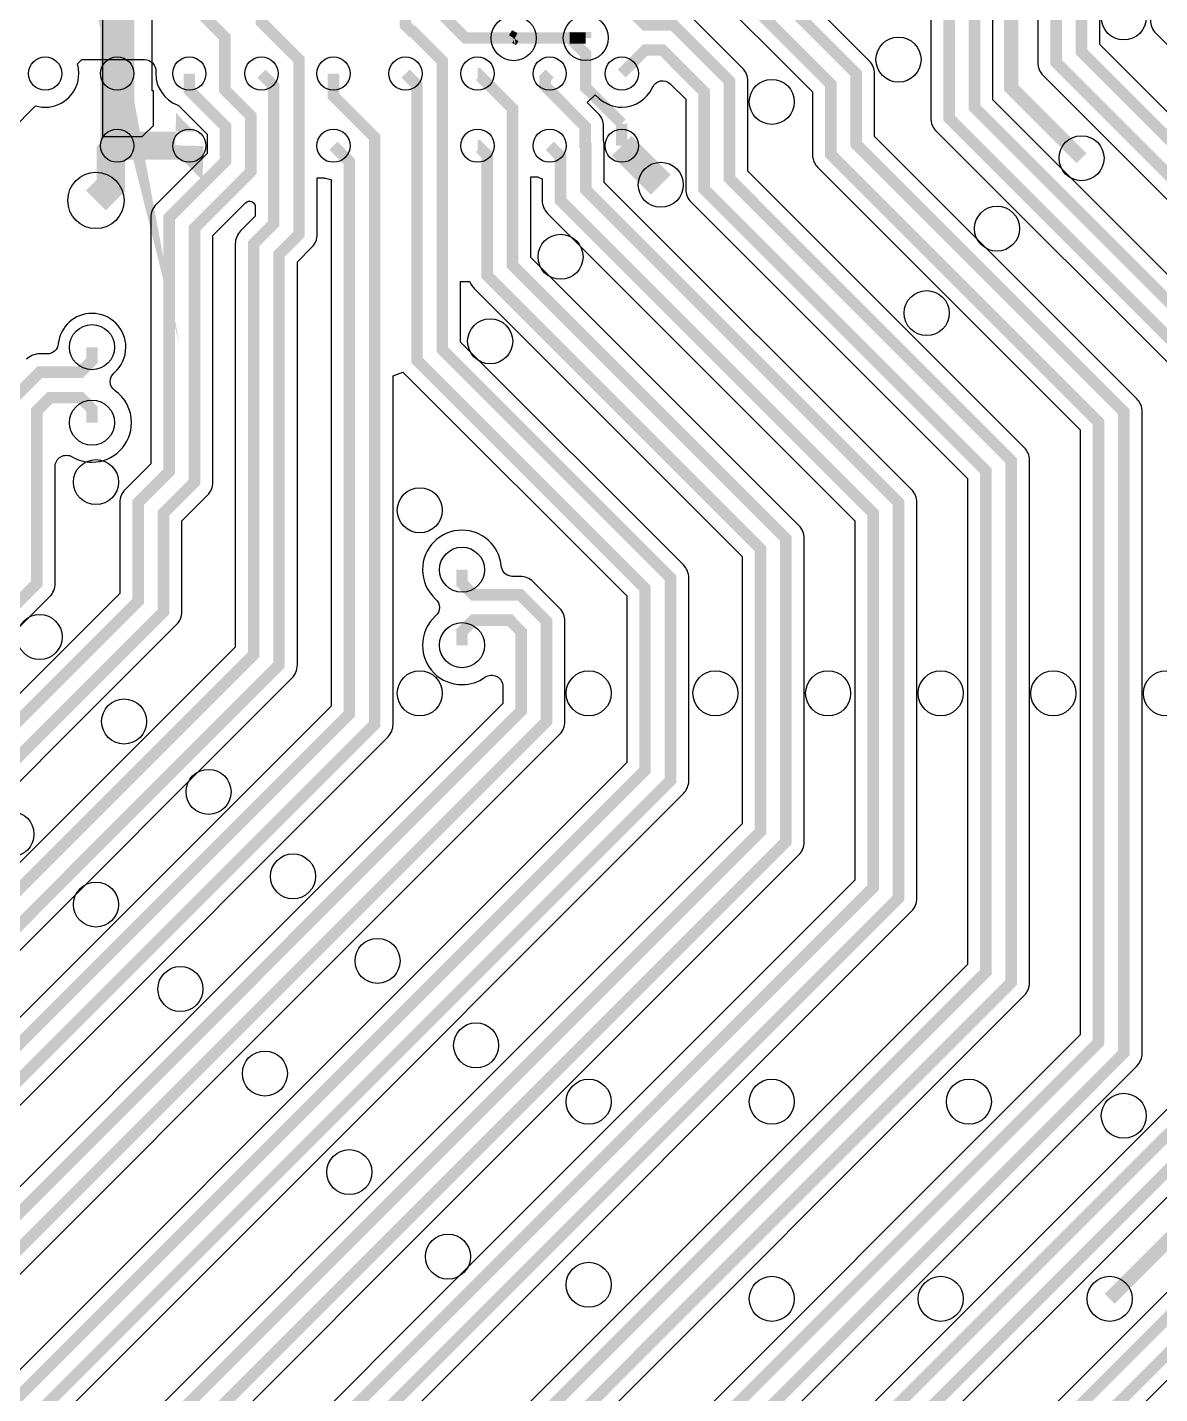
# Model space of a CAD drawing. Extents: x 208 to 378, y -7 to 113.
# Drawn here: x 254.14 to 264.36, y 47.4 to 59.73 of the extents above; entities that cross this region are included whole.
import ezdxf

# ---------------------------------------------------------------- set-up
doc = ezdxf.new("R2010")
doc.units = 0
for name, color, linetype in [('ET_TOP', 80, 'CONTINUOUS'), ('PIN_TOP', 141, 'CONTINUOUS'), ('VC_TOP', 43, 'CONTINUOUS')]:
    doc.layers.add(name, color=color, linetype=linetype)

msp = doc.modelspace()

# ---------------------------------------------------------------- linework, layer by layer
at = {"layer": 'ET_TOP'}
for points, const_width in [([(254.631952, 60.923932), (254.632206, 60.922916), (254.630174, 60.933838)], 0.254), ([(263.017, 40.859964), (263.017, 41.529), (263.271, 41.783), (263.271, 43.688), (262.382, 44.577), (262.382, 46.043342), (265.8364, 49.497742), (265.8364, 56.9976), (263.4234, 59.4106), (263.4234, 60.992258), (262.194548, 62.221364), (258.964684, 62.221364), (258.955032, 62.231016), (258.533646, 62.231016), (258.204716, 62.5602), (258.204462, 62.559946)], 0.10414), ([(264.287, 40.859964), (264.287, 41.529), (263.7663, 42.0497), (263.60374, 42.0497), (263.4996, 42.15384), (263.4996, 43.782742), (262.6106, 44.671742), (262.6106, 45.9486), (266.065, 49.403), (266.065, 57.092342), (263.652, 59.505342), (263.652, 61.087), (262.289036, 62.449964), (258.964684, 62.449964), (258.854702, 62.5602), (258.854702, 62.559946)], 0.10414), ([(260.477, 40.859964), (260.477, 41.529), (260.858, 41.91), (260.858, 46.170342), (264.8204, 50.132742), (264.8204, 56.547258), (262.4582, 58.909458), (262.4582, 60.433458), (261.423658, 61.468), (260.477, 61.468), (260.223, 61.214), (259.188712, 61.214), (258.807458, 61.595), (258.519676, 61.595), (258.204716, 61.90996), (258.204462, 61.90996)], 0.10414), ([(261.747, 40.859964), (261.747, 41.91), (261.62, 42.037), (261.19074, 42.037), (261.0866, 42.14114), (261.0866, 46.0756), (265.049, 50.038), (265.049, 56.642), (262.6868, 59.0042), (262.6868, 60.5282), (261.5184, 61.6966), (260.382258, 61.6966), (260.128258, 61.4426), (259.322062, 61.4426), (258.854702, 61.90996)], 0.10414), ([(262.128, 61.722), (263.017, 60.833), (263.017, 59.182), (263.652, 58.547)], 0.127), ([(257.048, 40.859964), (257.048, 42.602658), (257.396742, 42.9514), (258.2164, 42.9514), (259.9436, 44.6786), (259.9436, 46.387258), (264.033, 50.476658), (264.033, 56.261), (261.62, 58.674), (261.62, 59.309), (260.3754, 60.5536), (258.986782, 60.5536), (258.885182, 60.452), (258.69646, 60.452), (258.204716, 59.960002), (258.204462, 59.960002)], 0.10414), ([(255.778, 40.859964), (255.778, 42.05986), (255.88214, 42.164), (256.71526, 42.164), (256.8194, 42.26814), (256.8194, 42.6974), (257.302, 43.18), (258.121658, 43.18), (259.715, 44.773342), (259.715, 46.482), (263.8044, 50.5714), (263.8044, 56.166258), (261.3914, 58.579258), (261.3914, 59.214258), (260.280658, 60.325), (259.081524, 60.325), (258.854702, 60.098178), (258.854702, 59.960002)], 0.10414), ([(258.540504, 59.630564), (258.094988, 59.630564), (257.881374, 59.844432), (257.881374, 60.283344), (257.87731, 60.287408)], 0.1016), ([(225.552, 40.859964), (225.552, 42.545), (228.6, 45.593), (234.823, 45.593), (238.7854, 49.5554), (250.4694, 49.5554), (255.3716, 54.4576), (255.3716, 55.3466), (255.651, 55.626), (255.651, 57.917334), (256.159, 58.42508), (256.159, 58.928), (255.924304, 59.162696), (255.924304, 59.640216), (255.604518, 59.960002)], 0.10414), ([(230.251, 40.859964), (230.251, 42.221658), (232.123742, 44.0944), (235.171742, 44.0944), (239.515142, 48.4378), (250.8758, 48.4378), (256.413, 53.975), (256.413, 57.680098), (256.59334, 57.860438), (256.59334, 59.436254), (256.254504, 59.77509), (256.254504, 59.960002)], 0.10414), ([(241.3, 40.859964), (241.3, 43.053), (243.3574, 45.1104), (252.1204, 45.1104), (259.9436, 52.9336), (259.9436, 54.7624), (257.8862, 56.8198), (257.8862, 59.424062), (257.619246, 59.691016), (257.610102, 59.691016), (257.554476, 59.746642), (257.554476, 59.960002)], 0.10414), ([(254.954532, 59.960002), (254.954532, 59.310016)], 0.3048), ([(258.530344, 59.629548), (258.533392, 59.634374), (258.540504, 59.630564)], 0.1016), ([(258.530344, 59.629548), (258.540504, 59.630564)], 0.1016), ([(258.540504, 59.630564), (259.035804, 59.630564)], 0.1016), ([(259.035804, 59.630564), (259.04063, 59.63539), (259.180584, 59.63539), (259.180584, 59.631326)], 0.1016), ([(259.180584, 59.631326), (259.035804, 59.630564)], 0.1016), ([(259.035804, 59.630564), (259.180076, 59.486546), (259.180076, 59.183778), (259.504688, 58.85942)], 0.1016), ([(254.954532, 59.310016), (254.954532, 58.66003)], 0.3048), ([(255.604518, 59.310016), (255.604518, 59.15914), (255.9304, 58.833258), (255.9304, 58.519822), (255.4224, 58.012076), (255.4224, 55.720742), (255.143, 55.441342), (255.143, 54.552342), (250.374658, 49.784), (238.690658, 49.784), (234.728258, 45.8216), (228.505258, 45.8216), (225.3234, 42.639742), (225.3234, 42.15384), (225.21926, 42.0497), (224.8027, 42.0497), (224.282, 41.529), (224.282, 40.859964)], 0.10414), ([(256.254504, 59.310016), (256.36474, 59.200034), (256.36474, 57.95518), (256.1844, 57.77484), (256.1844, 54.069742), (250.781058, 48.6664), (239.4204, 48.6664), (235.077, 44.323), (232.029, 44.323), (229.7557, 42.0497), (229.218998, 42.0497), (228.981, 41.811702), (228.981, 40.859964)], 0.10414), ([(232.791, 40.859964), (232.791, 42.272458), (233.469942, 42.9514), (235.806742, 42.9514), (240.175542, 47.3202), (251.1552, 47.3202), (257.2766, 53.4416), (257.2766, 58.73496), (256.90449, 59.106816), (256.90449, 59.310016)], 0.10414), ([(240.03, 40.859964), (240.03, 41.926002), (240.267998, 42.164), (240.7666, 42.164), (241.0714, 42.4688), (241.0714, 43.147742), (243.262658, 45.339), (252.025658, 45.339), (259.715, 53.028342), (259.715, 54.667658), (257.6576, 56.725058), (257.6576, 59.207146), (257.554476, 59.310016)], 0.10414), ([(245.999, 40.859964), (245.999, 43.18), (246.8372, 44.0182), (252.621542, 44.0182), (260.985, 52.381658), (260.985, 55.118), (258.519676, 57.583324), (258.519676, 58.995056), (258.204716, 59.310016), (258.204462, 59.310016)], 0.10414), ([(248.539, 40.859964), (248.539, 42.79646), (248.64314, 42.9006), (253.027942, 42.9006), (262.001, 51.873658), (262.001, 55.441342), (259.1816, 58.260742), (259.1816, 58.656474), (259.174742, 58.663078), (259.174742, 58.834528), (258.8133, 59.196224), (258.8133, 59.268868), (258.854702, 59.310016)], 0.10414), ([(254.954532, 58.66003), (255.594612, 58.66003), (255.604264, 58.650124), (255.604518, 58.66003)], 0.254), ([(259.504688, 58.85942), (259.504688, 58.66003)], 0.1016), ([(254.954532, 58.66003), (254.895858, 58.601356), (254.895858, 58.299858), (254.762, 58.166)], 0.254), ([(259.856732, 58.307732), (259.504688, 58.66003)], 0.254), ([(231.521, 40.859964), (231.521, 41.91), (231.775, 42.164), (232.3592, 42.164), (233.3752, 43.18), (235.712, 43.18), (240.0808, 47.5488), (251.060458, 47.5488), (257.048, 53.536342), (257.048, 58.516774), (256.90449, 58.66003)], 0.10414), ([(258.204462, 58.66003), (258.204716, 58.66003), (258.291076, 58.57367), (258.291076, 57.488836), (260.7564, 55.023258), (260.7564, 52.4764), (252.5268, 44.2468), (246.742458, 44.2468), (245.7704, 43.274742), (245.7704, 42.4434), (245.491, 42.164), (244.983, 42.164), (244.729, 41.91), (244.729, 40.859964)], 0.10414), ([(258.854702, 58.66003), (258.953, 58.561732), (258.953, 58.166), (261.7724, 55.3466), (261.7724, 51.9684), (252.9332, 43.1292), (248.548398, 43.1292), (248.3104, 42.891202), (248.3104, 42.29354), (248.18086, 42.164), (247.523, 42.164), (247.269, 41.91), (247.269, 40.859964)], 0.10414), ([(221.742, 40.859964), (221.742, 41.529), (221.8944, 41.6814), (221.8944, 43.0784), (225.9076, 47.0916), (234.41787, 47.0916), (238.22787, 50.9016), (250.095258, 50.9016), (254, 54.806342), (254, 56.3626), (254.254, 56.6166), (254.6223, 56.6166), (254.72644, 56.72074), (254.72644, 56.84266)], 0.10414), ([(223.012, 40.859964), (223.012, 41.91), (222.758, 42.164), (222.504, 42.164), (222.123, 42.545), (222.123, 42.983658), (226.002342, 46.863), (234.512358, 46.863), (238.322358, 50.673), (250.19, 50.673), (254.2286, 54.7116), (254.2286, 56.267858), (254.348742, 56.388), (254.6223, 56.388), (254.72644, 56.28386), (254.72644, 56.16194)], 0.10414), ([(238.76, 40.859964), (238.76, 41.529), (238.506, 41.783), (238.506, 42.729658), (241.978942, 46.2026), (251.5616, 46.2026), (258.826, 53.467), (258.826, 54.372002), (258.588002, 54.61), (258.16814, 54.61), (258.064, 54.71414), (258.064, 54.83606)], 0.10414), ([(258.064, 54.15534), (258.064, 54.27726), (258.16814, 54.3814), (258.49326, 54.3814), (258.5974, 54.27726), (258.5974, 53.561742), (251.466858, 46.4312), (241.8842, 46.4312), (238.2774, 42.8244), (238.2774, 42.3164), (238.125, 42.164), (237.727998, 42.164), (237.49, 41.926002), (237.49, 40.859964)], 0.10414), ([(263.906, 48.26), (265.43, 49.784), (265.43, 53.721)], 0.127)]:
    msp.add_lwpolyline(points, dxfattribs=dict(at, const_width=const_width))
for points, format in [([(262.776208, 45.88002), (266.182094, 49.285906, 0.198958), (266.230608, 49.403), (266.230608, 57.092342, 0.198958), (266.182094, 57.209436), (263.817608, 59.573922), (263.817608, 61.087, 0.198958), (263.769094, 61.204094), (262.40613, 62.567058, 0.198958), (262.289036, 62.615572), (260.902958, 62.615572, -0.667101), (260.83133, 62.7888), (260.894322, 62.851792), (262.853678, 62.851792), (264.273792, 61.431678), (264.273792, 59.7916, 0.198958), (264.322306, 59.674506), (266.686792, 57.31002), (266.686792, 48.9966, 0.198958), (266.735306, 48.879506), (269.861792, 45.75302)], "xyb"), ([(265.166094, 56.759094), (262.852408, 59.07278), (262.852408, 60.5282, 0.198958), (262.803894, 60.645294), (261.635494, 61.813694, 0.198958), (261.5184, 61.862208), (260.382258, 61.862208, 0.198958), (260.265164, 61.813694), (260.059678, 61.608208), (259.390642, 61.608208), (259.151882, 61.846714), (259.15493, 61.871606, 0.031776), (259.15747, 61.90996, 0.027532), (259.155692, 61.943234, -0.446065), (259.25653, 62.055756), (262.125968, 62.055756), (263.257792, 60.923678), (263.257792, 59.4106, 0.198958), (263.306306, 59.293506), (265.670792, 56.92902)], "xyb"), ([(260.109208, 46.318678), (264.150094, 50.359564, 0.198958), (264.198608, 50.476658), (264.198608, 56.261, 0.198958), (264.150094, 56.378094), (261.785608, 58.74258), (261.785608, 59.309, 0.198958), (261.737094, 59.426094), (261.16788, 59.995308, -0.599111), (261.219696, 60.166758, 0.147933), (261.34949, 60.236354), (261.708646, 60.59551, 0.107815), (261.76732, 60.686696, -0.546812), (261.934452, 60.723272), (262.292592, 60.364878), (262.292592, 58.909458, 0.198958), (262.341106, 58.792364), (264.654792, 56.478678), (264.654792, 50.201322), (260.740906, 46.287436, 0.198958)], "xyb"), ([(258.864608, 46.725078), (263.134094, 50.994564, 0.198958), (263.182608, 51.111658), (263.182608, 55.822342, 0.198958), (263.134094, 55.939436), (260.642608, 58.430922), (260.642608, 59.241436, 0.198958), (260.594094, 59.35853), (260.087364, 59.86526, 0.198913), (259.97027, 59.91352), (259.969, 59.91352, 0.026912), (259.95122, 59.912758), (259.948426, 59.912504), (259.807964, 59.912504), (259.807456, 59.962796, 0.05896), (259.798566, 60.033408, -0.487633), (259.897118, 60.159392), (260.212078, 60.159392), (261.225792, 59.145678), (261.225792, 58.579258, 0.198958), (261.274306, 58.462164), (263.638792, 56.097678), (263.638792, 50.63998), (259.597906, 46.599094, 0.198958)], "xyb"), ([(259.504688, 59.960002, 0.1016, 0.1016, 0), (259.716524, 59.748166, 0.1016, 0.1016, 0), (259.969, 59.748166, 0.10414, 0.10414, 0), (259.97027, 59.748166, 0.10414, 0.10414, 0), (260.477, 59.241436, 0.10414, 0.10414, 0), (260.477, 58.362342, 0.10414, 0.10414, 0), (263.017, 55.822342, 0.10414, 0.10414, 0), (263.017, 51.111658, 0.10414, 0.10414, 0), (258.699, 46.793658, 0.10414, 0.10414, 0), (258.699, 44.958, 0.10414, 0.10414, 0), (257.937, 44.196, 0.10414, 0.10414, 0), (256.101342, 44.196, 0.10414, 0.10414, 0), (254.2286, 42.323258, 0.10414, 0.10414, 0), (254.2286, 41.8084, 0.10414, 0.10414, 0), (254.508, 41.529, 0.10414, 0.10414, 0), (254.508, 40.859964, 0.10414, 0.10414, 0)], "xyseb"), ([(259.504688, 59.310016, 0.1016, 0.1016, 0), (259.716524, 59.522106, 0.1016, 0.1016, 0), (259.872988, 59.522106, 0.1016, 0.1016, 0), (259.969, 59.426094, 0.10414, 0.10414, 0), (260.2484, 59.146694, 0.10414, 0.10414, 0), (260.2484, 58.2676, 0.10414, 0.10414, 0), (262.7884, 55.7276, 0.10414, 0.10414, 0), (262.7884, 51.2064, 0.10414, 0.10414, 0), (258.4704, 46.8884, 0.10414, 0.10414, 0), (258.4704, 45.052742, 0.10414, 0.10414, 0), (257.842258, 44.4246, 0.10414, 0.10414, 0), (256.0066, 44.4246, 0.10414, 0.10414, 0), (254, 42.418, 0.10414, 0.10414, 0), (254, 42.2656, 0.10414, 0.10414, 0), (253.7841, 42.0497, 0.10414, 0.10414, 0), (253.475998, 42.0497, 0.10414, 0.10414, 0), (253.238, 41.811702, 0.10414, 0.10414, 0), (253.238, 40.859964, 0.10414, 0.10414, 0)], "xyseb"), ([(254, 58.801), (254.217678, 59.018678), (254.244348, 59.013344, 0.05009), (254.304546, 59.007248, 0.414214), (254.607314, 59.310016, 0.05009), (254.601218, 59.370214), (254.595884, 59.396884), (254.635, 59.436), (255.200912, 59.436, -0.431844), (255.302258, 59.328304, 0.015109), (255.30175, 59.310016, 0.310527), (255.49606, 59.027314), (255.50622, 59.023504), (255.764792, 58.764678), (255.764792, 58.588402), (255.305306, 58.12917, 0.198958), (255.256792, 58.012076), (255.256792, 55.789322), (255.025906, 55.558436, 0.198958), (254.977392, 55.441342), (254.977392, 54.620922), (250.306078, 49.949608)], "xyb"), ([(253.145036, 42.783506), (262.118094, 51.756564, 0.198958), (262.166608, 51.873658), (262.166608, 55.441342, 0.198958), (262.118094, 55.558436), (259.347208, 58.329322), (259.347208, 58.656474, 0.063283), (259.341874, 58.697876), (259.340096, 58.703972), (259.340096, 58.834528, 0.198913), (259.291836, 58.951622), (259.194046, 59.049158), (259.264404, 59.119516), (259.300218, 59.08675, 0.18757), (259.504688, 59.007248, 0.29519), (259.780786, 59.18581, -0.524202), (259.945124, 59.215782), (260.082792, 59.078114), (260.082792, 58.2676, 0.198958), (260.131306, 58.150506), (262.622792, 55.65902), (262.622792, 51.27498), (258.353306, 47.005494, 0.198958)], "xyb"), ([(250.992894, 48.320706), (256.530094, 53.857906, 0.198958), (256.578608, 53.975), (256.578608, 57.611518), (256.710434, 57.743344, 0.198958), (256.758948, 57.860438), (256.758948, 58.370216), (256.816606, 58.370216), (256.82321, 58.368438, 0.016184), (256.84226, 58.363866), (256.882392, 58.35523), (256.882392, 53.604922), (250.991878, 47.714408)], "xyb"), ([(252.738636, 43.901106), (261.102094, 52.264564, 0.198958), (261.150608, 52.381658), (261.150608, 55.118, 0.198958), (261.102094, 55.235094), (258.685284, 57.651904), (258.685284, 58.377836), (258.74472, 58.377836), (258.753102, 58.374788), (258.75361, 58.374534), (258.787392, 58.362596), (258.787392, 58.166, 0.198958), (258.835906, 58.048906), (261.606792, 55.27802), (261.606792, 52.03698), (252.86462, 43.294808)], "xyb"), ([(250.586494, 49.438306), (255.488694, 54.340506, 0.198958), (255.537208, 54.4576), (255.537208, 55.27802), (255.768094, 55.508906, 0.198958), (255.816608, 55.626), (255.816608, 57.848754), (256.112518, 58.144664, -0.667091), (256.199132, 58.10885), (256.199132, 58.02376), (256.067306, 57.891934, 0.198958), (256.018792, 57.77484), (256.018792, 54.138322), (250.712478, 48.832008)], "xyb"), ([(252.237494, 44.993306), (260.060694, 52.816506, 0.198958), (260.109208, 52.9336), (260.109208, 54.7624, 0.198958), (260.060694, 54.879494), (258.051808, 56.88838), (258.051808, 57.433718), (258.132326, 57.433718), (258.146804, 57.40781, 0.068527), (258.173982, 57.371742), (260.590792, 54.954678), (260.590792, 52.54498), (252.45822, 44.412408)], "xyb"), ([(250.307094, 50.555906), (254.345694, 54.594506, 0.198958), (254.394208, 54.7116), (254.394208, 55.766716, -0.578459), (254.546862, 55.854346, 0.132882), (254.72644, 55.805832, 0.414214), (255.082548, 56.16194, 0.242514), (254.933196, 56.451754, -0.48647), (254.92583, 56.61152, 0.218211), (255.031748, 56.84266, 0.414214), (254.72644, 57.147968, 0.384953), (254.422656, 56.873394, -0.384828), (254.321564, 56.782208), (254.254, 56.782208, 0.198958), (254.136906, 56.733694)], "xyb"), ([(251.272294, 47.203106), (257.393694, 53.324506, 0.198958), (257.442208, 53.4416), (257.442208, 56.58485), (257.531616, 56.61787, 0.020115), (257.540506, 56.607964), (259.549392, 54.599078), (259.549392, 53.096922), (251.957078, 45.504608)], "xyb"), ([(251.678694, 46.085506), (258.943094, 53.349906, 0.198958), (258.991608, 53.467), (258.991608, 54.372002, 0.198958), (258.943094, 54.489096), (258.705096, 54.727094, 0.198958), (258.588002, 54.775608), (258.51993, 54.775608, -0.388623), (258.418584, 54.868064, 0.388161), (258.064, 55.192168, 0.414214), (257.707892, 54.83606, 0.212818), (257.826002, 54.571138, -0.44483), (257.826002, 54.420262, 0.212818), (257.707892, 54.15534, 0.414214), (258.064, 53.799232, 0.156602), (258.271264, 53.86578, -0.609382), (258.431792, 53.78323), (258.431792, 53.630322), (251.398278, 46.596808)], "xyb"), ([(261.252208, 46.00702), (265.166094, 49.920906, 0.198958)], "xyb"), ([(265.670792, 49.566322), (262.264906, 46.160436, 0.198958)], "xyb")]:
    msp.add_lwpolyline(points, format=format, dxfattribs=at)
msp.add_lwpolyline([(255.270508, 59.154314), (255.270508, 60.562998), (254.926084, 60.562998), (254.819912, 60.45708), (254.819912, 58.741564), (255.180084, 58.741564), (255.281684, 58.84291), (255.281684, 59.154314)], close=True, dxfattribs=at)
at = {"layer": 'PIN_TOP'}
for centre in [(254.304546, 59.310016), (254.954532, 59.310016), (255.604518, 59.310016), (256.254504, 59.310016), (256.90449, 59.310016), (257.554476, 59.310016), (258.204462, 59.310016), (258.854702, 59.310016), (259.504688, 59.310016), (254.954532, 58.66003), (255.604518, 58.66003), (256.90449, 58.66003), (258.204462, 58.66003), (258.854702, 58.66003), (259.504688, 58.66003)]:
    msp.add_circle(centre, 0.149987, dxfattribs=at)
at = {"layer": 'VC_TOP'}
for centre, radius in [((264.033, 59.817), 0.2032), ((258.530344, 59.629548), 0.2032), ((259.180584, 59.631326), 0.2032), ((262.001, 59.436), 0.2032), ((260.858, 59.055), 0.2032), ((263.652, 58.547), 0.2032), ((254.762, 58.166), 0.254), ((259.856732, 58.307732), 0.2032), ((262.89, 57.912), 0.2032), ((258.953, 57.658), 0.2032), ((262.255, 57.15), 0.2032), ((258.318, 56.896), 0.2032), ((254.72644, 56.84266), 0.2032), ((254.72644, 56.16194), 0.2032), ((254.762, 55.626), 0.2032), ((257.683, 55.372), 0.2032), ((258.064, 54.83606), 0.2032), ((254.254, 54.229), 0.2032), ((258.064, 54.15534), 0.2032), ((257.683, 53.721), 0.2032), ((259.207, 53.721), 0.2032), ((260.35, 53.721), 0.2032), ((261.366, 53.721), 0.2032), ((262.382, 53.721), 0.2032), ((263.398, 53.721), 0.2032), ((264.414, 53.721), 0.2032), ((255.016, 53.467), 0.2032), ((255.778, 52.832), 0.2032), ((254, 52.451), 0.2032), ((256.54, 52.07), 0.2032), ((254.762, 51.816), 0.2032), ((257.302, 51.308), 0.2032), ((255.524, 51.054), 0.2032), ((258.191, 50.546), 0.2032), ((256.286, 50.292), 0.2032), ((259.207, 50.038), 0.2032), ((260.858, 50.038), 0.2032), ((262.636, 50.038), 0.2032), ((264.033, 49.911), 0.2032), ((257.048, 49.403), 0.2032), ((257.937, 48.641), 0.2032), ((259.207, 48.387), 0.2032), ((260.858, 48.26), 0.2032), ((262.382, 48.26), 0.2032), ((263.906, 48.26), 0.2032)]:
    msp.add_circle(centre, radius, dxfattribs=at)

doc.saveas('drawing.dxf')
